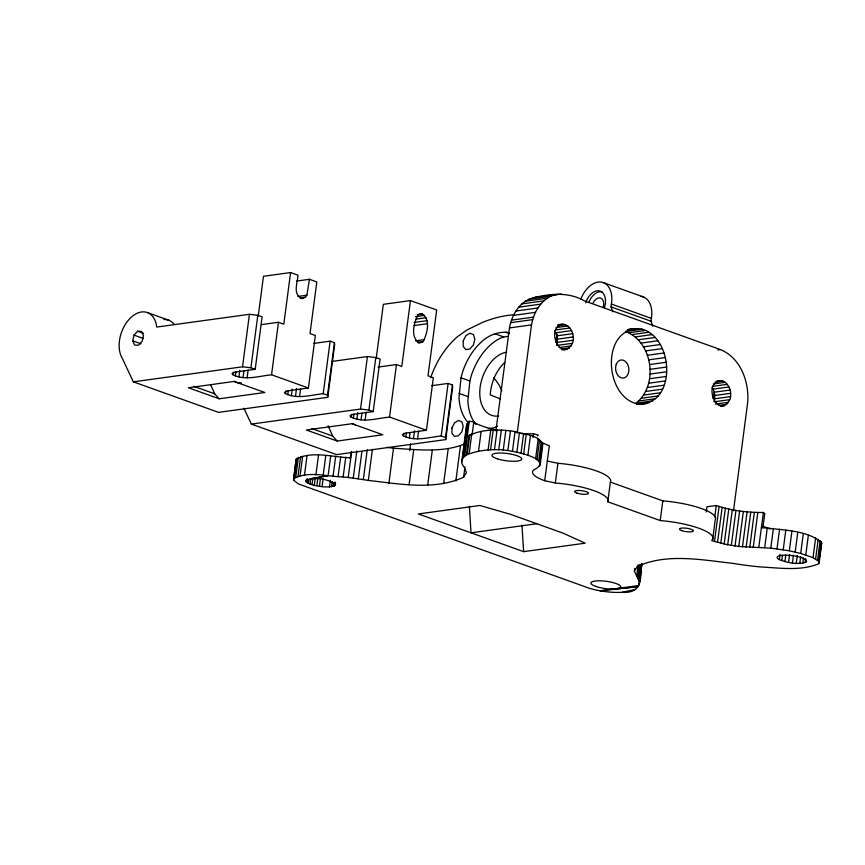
<?xml version="1.0" encoding="UTF-8"?>
<svg xmlns="http://www.w3.org/2000/svg" width="865" height="865" viewBox="0 0 865 865"><rect width="100%" height="100%" fill="white"/><g stroke="black" fill="none" stroke-linecap="round" stroke-linejoin="round"><path stroke-width="1.3" d="M652.664 400.906L635.905 403.22C658.87 385.531 652.967 341.47 625.373 331.5L642.133 329.187C675.068 338.442 676.722 408.388 635.937 403.566C603.035 394.278 601.37 324.418 642.133 329.187M557.893 324.991C568.759 320.526 576.101 334.322 572.435 343.297L556.606 345.47C558.13 340.702 557.568 335.188 554.692 331.036M350.779 457.834C333.133 457.39 312.103 450.406 296.122 459.25L293.559 480.086L298.209 483.859L588.957 588.124C599.64 591.368 610.895 592.784 622.043 592.33C642.165 593.563 640.554 579.637 641.495 564.012M716.577 381.162C726.978 377.702 733.185 391.315 729.801 399.652L713.971 401.836C715.496 397.067 714.933 391.553 712.057 387.401M547.307 461.034L557.925 463.294A45.51 11.094 7.5 0 1 610.366 482.086L662.806 500.867A45.51 11.083 7.5 0 1 715.258 519.649L712.663 539.338A45.51 11.083 7.5 0 0 660.222 520.557L607.771 501.776A45.51 11.094 7.5 0 0 555.33 482.994L544.712 480.724A39.293 9.569 7.5 0 1 536.365 468.516C551.016 458.201 514.232 451.487 507.874 450.535C494.283 448.654 480.032 449.724 467.197 454.568C464.213 456.179 461.11 459.045 461.824 462.786A93.085 22.674 7.5 0 0 464.202 467.208L466.44 472.56L463.597 477.253C433.938 490.693 399.522 483.849 368.328 480.421C359.959 479.026 351.568 477.858 343.135 476.939C327.121 476.712 307.832 470.452 293.538 478.94M467.262 436.544C481.481 428.543 499.321 429.17 515.053 431.549C523.011 434.36 543.858 435.441 542.041 446.751M497.645 430.305A42.558 10.369 7.5 0 1 475.469 423.158L473.782 422.001L469.284 421.233L467.122 423.699L466.43 427.775M641.343 563.991L639.203 581.161L641.452 564.088M296.522 281.082L309.443 279.298L316.817 281.947L310.016 333.576L315.347 335.49L308.427 387.996L271.556 374.783C258.981 376.037 245.076 380.849 232.955 374.772L233.301 372.145M235.377 375.907L235.896 371.972M238.913 376.902L239.778 370.339M249.434 314.287L156.749 327.057L156.111 323.521A27.302 17.581 -70.3 0 0 129.923 318.493A27.302 17.581 -70.3 0 0 122.225 358.218L133.34 381.843L242.524 366.803L249.434 314.287L257.813 315.271L262.117 316.806L255.197 369.323L234.956 372.112L232.025 373.648L232.955 374.772M243.033 377.583L243.898 371.02M247.12 377.864L248.158 369.982M255.197 369.323L250.904 367.776L257.813 315.271M258.246 316.006L263.468 276.292L290.597 272.551L297.971 275.189C297.701 282.293 292.662 293.484 300.966 298.036L303.237 298.241L305.323 297.246L306.891 295.203L309.443 279.298M271.556 374.783L278.465 322.277L283.796 324.191L290.597 272.551M133.34 381.843L218.564 412.367L327.749 397.316L327.521 395.219L323.218 393.683C310.903 394.981 297.257 399.522 285.396 393.553L285.742 390.926M287.818 394.7L288.337 390.753M291.354 395.683L292.219 389.12M295.484 396.365L296.522 388.493M299.56 396.646L300.598 388.763M293.559 480.086L296.122 459.25M294.284 477.913L296.879 458.223M295.798 477.015L298.393 457.325M298.025 476.291L300.62 456.601M300.058 475.912L302.653 456.223M304.448 475.307L307.043 455.617M306.178 481.87L305.907 480.518C314.914 476.637 327.338 478.864 335.425 484.13L334.409 485.957L329.5 486.887A15.019 3.655 7.5 0 1 322.094 486.671L314.287 485.362L308.297 483.34L306.178 481.87L306.524 479.242M307.01 482.605L307.529 478.669M308.297 483.34L308.816 479.405M309.973 484.065L310.665 478.81M323.218 393.683L330.127 341.167L334.431 342.713L334.658 344.811L327.749 397.316M311.995 484.746L312.86 478.183M314.287 485.362L315.325 477.491M315.909 474.917L318.493 455.228M327.521 395.219L334.431 342.713M316.795 485.903L317.66 479.34M319.423 486.346L320.461 478.464M323.196 475.263L325.781 455.574M322.094 486.671L323.132 478.799M310.816 478.842L328.116 475.588L330.711 455.898M329.5 486.887L330.365 480.324M331.5 486.692L332.192 481.448M333.09 475.977L335.685 456.288M333.155 486.379L333.674 482.443M334.409 485.957L334.928 482.01M335.22 485.427L335.566 482.8M338.096 476.431L340.691 456.742M376.232 358.326L383.346 304.329L410.464 300.588L436.684 309.984L428.013 375.832L433.343 377.746L426.434 430.251L389.553 417.049C376.989 418.303 363.073 423.104 350.952 417.027L351.298 414.4M343.135 476.939L345.73 457.25M353.374 418.173L353.893 414.238M350.26 458.515L351.104 452.136M348.195 477.523L351.623 451.454M356.91 419.157L357.775 412.594M243.887 408.269L251.347 424.099L360.521 409.059L367.43 356.553L375.81 357.526L380.113 359.072L373.204 411.578L352.963 414.367L350.022 415.903L350.952 417.027M353.244 478.161L356.834 450.935M361.04 419.849L361.905 413.286M365.117 420.12L366.154 412.248M358.294 478.853L361.884 451.627M373.204 411.578L368.901 410.042L375.81 357.526M363.322 479.61L367.247 449.789M368.328 480.421L372.415 449.303M389.553 417.049L396.473 364.543L401.793 366.446L410.464 300.588M388.893 483.243L393.499 448.232C417.081 449.584 442.48 453.076 464.883 443.864M251.347 424.099L336.561 454.622L445.745 439.582L445.518 437.474L441.215 435.938C428.899 437.236 415.254 441.777 403.404 435.809L403.75 433.181M405.815 436.955L406.334 433.019M409.361 437.939L410.053 432.695M409.696 450.697L410.583 444.005M420.952 342.681L418.682 342.475C410.151 336.571 413.967 322.472 418.076 314.828L420.152 313.833L422.423 314.038C430.954 319.942 427.137 334.052 423.028 341.686L418.368 343.037M413.481 438.631L414.519 430.748M409.102 484.768L413.708 449.757M417.557 438.901L418.595 431.029M427.732 484.887L432.338 449.887M441.215 435.938L448.124 383.433L452.427 384.968L452.654 387.077L445.745 439.582M445.518 437.474L452.427 384.968M443.637 483.611L448.243 448.611M468.538 422.974A50.516 32.524 -70.3 0 1 459.001 397.565L461.023 377.8L462.18 373.399A50.516 32.524 -70.3 0 1 480.897 342.421C487.774 335.663 496.975 331.803 506.695 332.29A50.516 32.524 -70.3 0 1 508.717 332.657M455.833 481.016L460.44 446.016M475.923 424.499A50.516 32.524 -70.3 0 1 467.846 400.733L469.879 380.968L471.025 376.567A50.516 32.524 -70.3 0 1 502.63 337.231L508.501 336.247M461.748 461.791L466.549 425.007M462.516 458.699L467.122 423.699M463.424 457.444L468.03 422.434M464.678 456.244L469.284 421.233M466.376 455.109L468.971 435.419M463.597 477.253L464.959 466.884M467.197 454.568L469.792 434.879M469.187 453.563L471.782 433.862M472.106 434.771L473.782 422.001M478.518 451.314L481.113 431.624M488.12 449.973L490.714 430.283M490.563 449.735L493.158 430.046M495.883 430.921L509.474 327.932C511.799 314.33 520.579 299.906 535.121 297.387C551.816 293.386 569.181 292.111 584.664 300.966L720.394 349.568C740.57 357.807 749.295 381.811 747.706 402.29L733.498 510.75M494.477 449.616L497.072 429.927M498.759 449.714L501.343 430.024M503.268 450.027L505.852 430.327M507.874 450.535L510.469 430.846M512.458 451.249L515.053 431.549M516.881 452.114L519.476 432.424M521.022 453.141L523.617 433.452M523.66 453.941L526.244 434.252M527.845 455.444L530.44 435.755M533.024 437.614L533.521 433.787A42.558 10.369 7.5 0 1 521.098 433.506M535.586 458.904L538.181 439.215M536.97 459.812L539.565 440.123M538.636 461.24L541.231 441.55M539.728 462.634L542.312 442.945M539.457 466.44L539.803 463.824M540.149 461.196L540.495 458.569M541.014 454.633L541.522 450.697M540.138 465.251L542.82 444.286M544.712 480.724L549.318 445.724A39.293 9.569 7.5 0 1 540.117 441.269M555.33 482.994L557.925 463.294M612.885 311.832L611.025 306.902L611.404 304.048A24.123 15.527 -70.3 0 0 601.391 282.098A24.123 15.527 -70.3 0 0 580.783 299.247M607.771 501.776L610.366 482.086M652.87 326.159L651.01 321.218L651.388 318.374A24.123 15.527 -70.3 0 0 641.041 296.371M639.365 581.799L634.38 571.159L634.726 568.565M636.618 576.512L638.154 564.834M637.667 577.863L639.376 564.899M638.478 579.193L640.36 564.932M639.04 580.512L641.095 564.953M641.787 563.418L638.878 585.497L600.148 590.817L638.24 586.654L616.626 588.805M639.289 584.297L641.884 564.607L641.473 565.797M660.222 520.557L662.806 500.867M706.283 511.896L706.954 506.793L716.274 505.506C731.39 510.599 747.468 512.675 763.395 512.469L764.757 513.55L762.908 527.596M714.76 517L716.274 505.506M634.38 571.159L637.235 566.467C666.893 553.027 701.31 559.871 732.514 563.299C741.802 564.856 751.144 566.056 760.519 566.943C779.7 567.894 800.86 571.289 818.798 563.688L818.744 561.417L813.035 557.633L800.698 553.449L789.323 550.789L770.791 548.15L738.753 546.464L727.703 544.755L714.49 541.468L719.096 506.457M717.528 542.377L722.145 507.366M720.772 543.231L725.378 508.22M724.178 544.02L728.784 509.02M727.703 544.755L732.32 509.745M731.336 545.404L735.942 510.404M735.034 545.977L739.64 510.977M738.753 546.464L743.359 511.464M742.473 546.864L747.079 511.864M746.138 547.167L750.755 512.167M749.739 547.372L754.345 512.372M753.22 547.48L757.837 512.48M758.778 547.469L763.395 512.469M764.671 547.696L767.266 527.996C784.685 530.494 808.548 530.44 821.75 542.906L819.155 562.596M770.791 548.15L773.375 528.45M777.008 548.821L779.603 529.131M779.311 559.633A15.019 3.655 7.5 0 1 782.62 555.254A15.019 3.655 7.5 0 1 802.244 557.86L806.277 559.99L806.494 561.926C797.822 565.105 787.723 562.834 779.311 559.633L780.003 554.389M781.765 560.682L782.457 555.438M783.225 549.707L785.82 530.018M784.912 561.645L785.777 555.081M789.323 550.789L791.918 531.099M788.545 562.434L789.583 554.562M792.405 563.018L793.443 555.135M795.184 552.043L797.779 532.353M796.254 563.331L797.292 555.46M800.698 553.449L803.293 533.748M799.801 563.385L800.666 556.822M802.817 563.147L803.509 557.903M805.769 554.973L808.353 535.284M805.099 562.65L805.618 558.714M813.035 557.633L815.619 537.943M815.63 558.887L818.225 539.198M817.555 560.163L820.15 540.474M818.744 561.417L821.328 541.717M818.798 563.688L819.317 559.752M819.663 557.125L821.209 545.318M517.183 433.224L531.51 324.883C533.835 311.281 542.604 296.857 557.146 294.338M555.611 342.064L557.276 334.247M712.976 398.43L714.36 391.91M132.723 340.853L133.999 335.133L137.654 331.23L141.568 331.425L143.428 335.598L142.152 341.318L138.497 345.221L134.594 345.027L132.723 340.853L141.071 343.838M821.382 543.999L821.75 542.906M563.169 324.256C544.128 327.024 561.266 364.284 572.435 343.297M720.534 380.622C701.493 383.39 718.62 420.65 729.801 399.652M712.663 539.338L711.657 540.517L714.49 541.468M622.043 592.33L635.526 589.379M309.854 478.95L328.116 475.588M662.341 348.606L645.582 350.92M297.852 296.446L306.891 295.203M300.155 297.949L305.323 297.246M300.652 298.587L303.237 298.241M261.381 324.635L278.465 322.277M533.078 297.798L555.114 294.76M543.144 296.554L535.121 297.387M545.739 296.198L561.288 294.046M417.254 314.752L422.423 314.038M529.131 299.16L551.156 296.111M525.369 301.193L547.404 298.155M415.503 316.655L424.542 315.411M521.876 303.885L543.912 300.836M415.849 319.153L426.186 317.736M518.697 307.183L540.733 304.134M414.184 322.44L427.105 320.666M515.886 311.032L537.911 307.983M414.238 325.532L427.148 323.748M513.475 315.368L535.511 312.33M313.681 343.437L330.127 341.167M511.518 320.147L533.543 317.098M510.718 322.667L532.743 319.618M415.557 340.897L424.596 339.653M509.474 327.932L531.51 324.883M417.86 342.399L423.028 341.686M558.163 325.056L560.801 324.689M557.687 325.781L565.602 324.699M556.054 327.597L567.927 325.964M555.46 329.976L569.97 327.976M331.944 361.44L367.43 356.553M555.795 332.787L571.624 330.603M556.919 335.847L572.749 333.663M557.438 339.134L573.268 336.95M628.682 329.403L635.126 328.505M627.828 329.608L631.699 329.078M627.028 330.149L638.63 328.549M378.07 367.074L396.473 364.543M557.341 342.41L573.171 340.237M628.833 332.733L645.593 330.43M632.185 334.55L648.945 332.236M635.375 336.907L652.134 334.604M559.255 347.557L571.127 345.924M561.428 349.028L569.343 347.935M561.904 349.925L567.18 349.2M638.359 339.772L655.119 337.469M219.191 398.787L264.809 392.494L234.004 381.465L188.386 387.747L219.191 398.787L214.682 393.813L210.595 384.644M308.427 387.996L287.407 390.894L284.477 392.429L285.396 393.553M641.084 343.102L657.843 340.788M643.506 346.833L660.255 344.529M647.279 355.277L664.039 352.974M431.678 385.693L448.124 383.433M717.799 349.914L720.394 349.568M648.588 359.851L665.347 357.548M649.464 364.565L666.223 362.262M649.907 369.344L666.666 367.03M649.896 374.102L666.655 371.788M649.453 378.762L666.212 376.459M648.642 383.238L665.401 380.924M647.409 387.488L664.169 385.185M645.777 391.445L662.536 389.142M715.052 382.146L722.967 381.054M713.409 383.963L725.281 382.319M643.787 395.056L660.546 392.742M498.608 415.935L497.191 416.13A33.216 21.387 -70.3 0 1 480.151 387.174A33.216 21.387 -70.3 0 1 505.582 352.369M712.825 386.341L727.335 384.341M641.452 398.246L658.2 395.943M713.149 389.153L728.979 386.969M337.199 441.042L382.817 434.76L352.012 423.72L306.383 430.002L337.199 441.042L332.679 436.068L328.084 425.753M426.434 430.251L405.404 433.149L402.474 434.684L403.404 435.809M638.803 400.982L655.562 398.679M714.274 392.213L730.103 390.029M636.651 404.377L649.55 402.593M641.106 404.431L646.263 403.717M714.804 395.489L730.633 393.315M714.695 398.776L730.525 396.592M715.301 404.096L728.492 402.279M718.783 405.382L726.697 404.29M720.588 406.107L724.546 405.566M536.787 523.747L471.014 532.808L469.392 506.263M523.639 551.654L585.162 543.177L563.007 533.132L510.566 514.351L479.902 505.484L418.379 513.961L523.639 551.654L521.952 525.077M488.303 428.672L494.131 427.71A50.516 32.524 -70.3 0 0 497.429 426.207M241.346 382.838L237.507 382.708L234.069 381.238M761.373 527.78L767.266 527.996M242.524 366.803L250.904 367.776M360.521 409.059L368.901 410.042M387.066 447.356L393.499 448.232M533.521 433.787L538.235 435.073A39.293 9.569 7.5 0 0 537.489 435.982M770.142 529.045L762.962 526.288M603.748 282.758L643.733 297.084M611.404 304.048L651.388 318.374M611.025 306.902L651.01 321.218M505.711 332.246L509.496 333.598M494.812 333.749L503.668 336.918M461.023 377.8L469.879 380.968M500.381 398.895L490.293 394.916A33.216 21.387 -70.3 0 1 504.706 362.511M458.98 393.38L467.835 396.559M147.861 312.741L169.162 320.374M137.654 331.23L143.612 333.36M133.999 335.133L143.536 338.55M193.728 386.309L214.682 393.813M311.724 428.564L332.679 436.068M352.066 423.493L355.504 424.964M163.95 319.499A27.302 17.581 -70.3 0 1 174.233 324.397M593.163 302.761A8.65 5.568 -70.3 0 1 600.991 298.22A8.65 5.568 -70.3 0 1 603.143 307.583M585.702 302.901A15.019 9.666 -70.3 0 1 599.596 290.954A15.019 9.666 -70.3 0 1 604.505 307.648M430.619 377.746A70.443 45.358 -70.3 0 1 457.682 336.528L467.089 329.911L482.4 322.45A188.473 121.359 -70.3 0 1 512.88 314.806M538.744 440.144A39.293 9.569 7.5 0 1 537.792 439.042M588.751 302.599A15.019 9.666 -70.3 0 1 602.213 291.894M493.601 377.886A36.979 26.815 82.2 0 1 501.884 390.775M451.952 427.894L451.908 433.235L454.439 436.371L458.353 435.83L461.813 431.873L463.207 426.348L461.888 421.839L458.461 420.455L454.536 422.844L451.952 427.894M463.229 340.864L463.197 346.368L465.803 349.601L469.836 349.049L473.404 344.962L474.842 339.264L473.479 334.625L469.944 333.198L465.9 335.663L463.229 340.864M616.215 364.489A9.104 6.596 82.2 0 0 622.832 378.081A9.104 6.596 82.2 0 0 627.698 364.489A9.104 6.596 82.2 0 0 616.215 364.489M497.267 458.785A15.019 3.655 7.5 0 0 521.519 459.607A15.019 3.655 7.5 0 0 501.776 453.055A15.019 3.655 7.5 0 0 497.267 458.785M595.563 586.34A15.019 3.655 7.5 0 0 620.291 587.584A15.019 3.655 7.5 0 0 601.564 580.869A15.019 3.655 7.5 0 0 595.563 586.34M681.631 530.613A7.05 1.719 7.5 0 0 693.243 531.186A7.05 1.719 7.5 0 0 684.442 528.039A7.05 1.719 7.5 0 0 681.631 530.613M576.739 493.039A7.05 1.719 7.5 0 0 588.362 493.623A7.05 1.719 7.5 0 0 579.561 490.477A7.05 1.719 7.5 0 0 576.739 493.039"/></g></svg>
